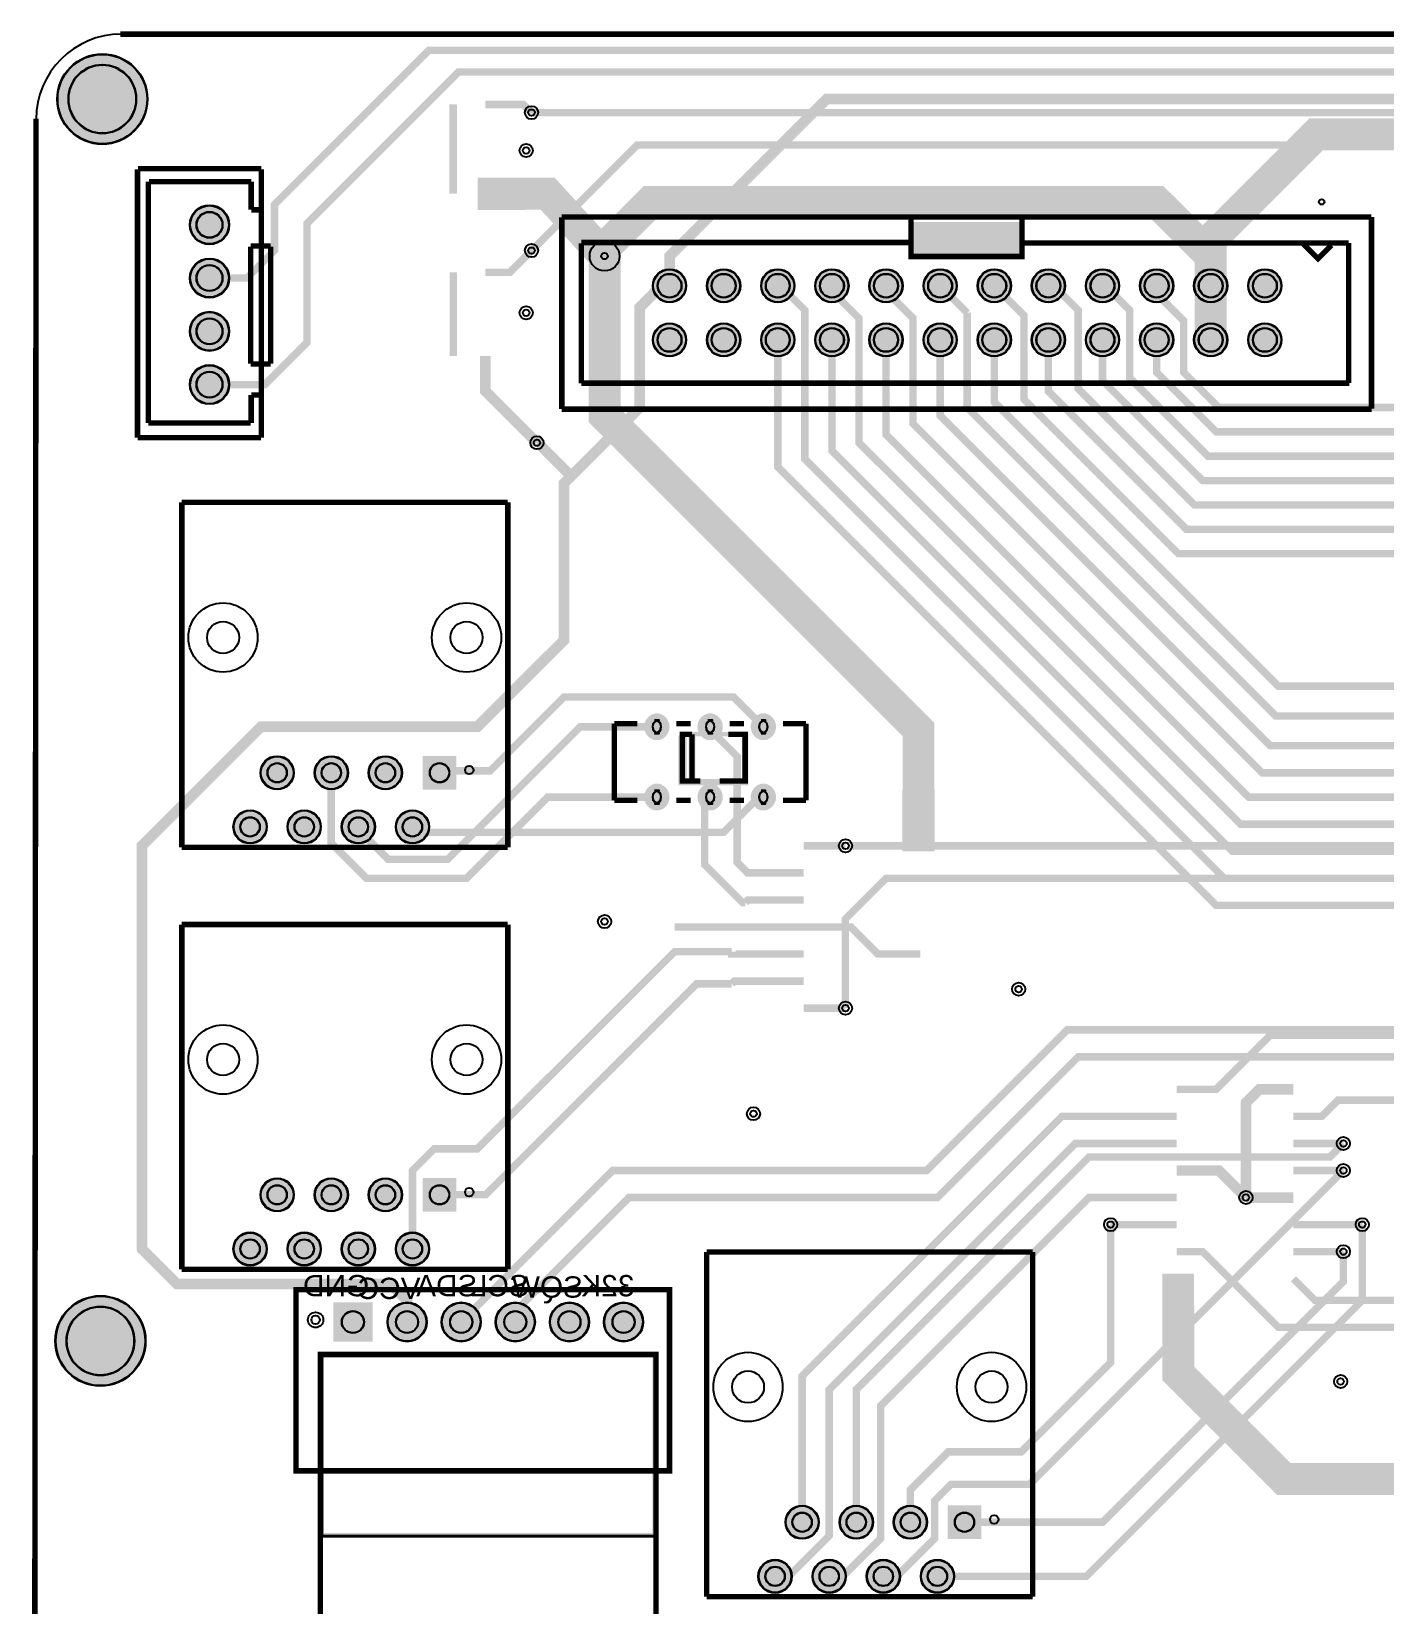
# Model space of a CAD drawing. Header units: millimetres. Extents: x 15 to 190, y -133 to -16.
# Drawn here: x 14.8 to 78.2, y -90.1 to -16.3 of the extents above; entities that cross this region are included whole.
import ezdxf

# ---------------------------------------------------------------- set-up
doc = ezdxf.new("R2010")
doc.units = ezdxf.units.MM
for name, color, linetype, true_color in [('BoardOutLine', 7, 'Continuous', 0xff00ff), ('BottomLayer', 7, 'Continuous', 0x0000cc), ('BottomSilkLayer', 7, 'Continuous', 0x66cc33), ('BottomSolderMaskLayer', 7, 'Continuous', 0xaa00ff), ('Document', 7, 'Continuous', 0xffffff), ('Hole', 7, 'Continuous', 0x222222), ('Multi-Layer', 7, 'Continuous', 0xc0c0c0), ('TopLayer', 7, 'Continuous', 0x9900ff), ('TopSilkLayer', 7, 'Continuous', 0xffff00), ('TopSolderMaskLayer', 7, 'Continuous', 0x800080)]:
    doc.layers.add(name, color=color, linetype=linetype, true_color=true_color)
doc.styles.get("Standard").update_dxf_attribs({"font": 'arial.ttf'})

msp = doc.modelspace()

# ---------------------------------------------------------------- hatches: boundary and pattern name
at = {"layer": 'BottomSolderMaskLayer'}
for points in [[(15.964, -19.431, 1), (20.206, -19.431, 1)], [(22.189, -25.333, 1), (24.039, -25.333, 1)], [(22.189, -27.833, 1), (24.039, -27.833, 1)], [(43.917, -28.194, 1), (45.491, -28.194, 1)], [(46.457, -28.194, 1), (48.031, -28.194, 1)], [(48.997, -28.194, 1), (50.572, -28.194, 1)], [(51.537, -28.194, 1), (53.112, -28.194, 1)], [(54.077, -28.194, 1), (55.652, -28.194, 1)], [(56.617, -28.194, 1), (58.192, -28.194, 1)], [(59.157, -28.194, 1), (60.732, -28.194, 1)], [(61.697, -28.194, 1), (63.272, -28.194, 1)], [(64.237, -28.194, 1), (65.812, -28.194, 1)], [(66.777, -28.194, 1), (68.352, -28.194, 1)], [(69.317, -28.194, 1), (70.892, -28.194, 1)], [(71.857, -28.194, 1), (73.432, -28.194, 1)], [(22.189, -30.333, 1), (24.039, -30.333, 1)], [(43.917, -30.734, 1), (45.491, -30.734, 1)], [(46.457, -30.734, 1), (48.031, -30.734, 1)], [(48.997, -30.734, 1), (50.572, -30.734, 1)], [(51.537, -30.734, 1), (53.112, -30.734, 1)], [(54.077, -30.734, 1), (55.652, -30.734, 1)], [(56.617, -30.734, 1), (58.192, -30.734, 1)], [(59.157, -30.734, 1), (60.732, -30.734, 1)], [(61.697, -30.734, 1), (63.272, -30.734, 1)], [(64.237, -30.734, 1), (65.812, -30.734, 1)], [(66.777, -30.734, 1), (68.352, -30.734, 1)], [(69.317, -30.734, 1), (70.892, -30.734, 1)], [(71.857, -30.734, 1), (73.432, -30.734, 1)], [(22.189, -32.833, 1), (24.039, -32.833, 1)], [(44.005, -49.522, -0.785398), (44.005, -48.271), (44.213, -48.271, -0.785398), (44.213, -49.522)], [(46.505, -49.522, -0.785398), (46.505, -48.271), (46.713, -48.271, -0.785398), (46.713, -49.522)], [(49.005, -49.522, -0.785398), (49.005, -48.271), (49.213, -48.271, -0.785398), (49.213, -49.522)], [(25.502, -51.054, 1), (27.076, -51.054, 1)], [(28.042, -51.054, 1), (29.616, -51.054, 1)], [(30.582, -51.054, 1), (32.156, -51.054, 1)], [(34.696, -51.842), (33.122, -51.842), (33.122, -50.267), (34.696, -50.267)], [(44.005, -52.821, -0.785398), (44.005, -51.571), (44.213, -51.571, -0.785398), (44.213, -52.821)], [(46.505, -52.821, -0.785398), (46.505, -51.571), (46.713, -51.571, -0.785398), (46.713, -52.821)], [(49.005, -52.821, -0.785398), (49.005, -51.571), (49.213, -51.571, -0.785398), (49.213, -52.821)], [(24.232, -53.594, 1), (25.806, -53.594, 1)], [(26.772, -53.594, 1), (28.346, -53.594, 1)], [(29.312, -53.594, 1), (30.886, -53.594, 1)], [(31.852, -53.594, 1), (33.426, -53.594, 1)], [(25.502, -70.866, 1), (27.076, -70.866, 1)], [(28.042, -70.866, 1), (29.616, -70.866, 1)], [(30.582, -70.866, 1), (32.156, -70.866, 1)], [(34.696, -71.654), (33.122, -71.654), (33.122, -70.079), (34.696, -70.079)], [(24.232, -73.406, 1), (25.806, -73.406, 1)], [(26.772, -73.406, 1), (28.346, -73.406, 1)], [(29.312, -73.406, 1), (30.886, -73.406, 1)], [(31.852, -73.406, 1), (33.426, -73.406, 1)], [(15.875, -77.724, 1), (20.117, -77.724, 1)], [(28.92, -77.76), (30.77, -77.76), (30.77, -75.91), (28.92, -75.91)], [(31.46, -76.835, 1), (33.31, -76.835, 1)], [(34, -76.835, 1), (35.85, -76.835, 1)], [(36.54, -76.835, 1), (38.39, -76.835, 1)], [(39.08, -76.835, 1), (40.93, -76.835, 1)], [(41.62, -76.835, 1), (43.47, -76.835, 1)], [(50.14, -86.233, 1), (51.715, -86.233, 1)], [(52.68, -86.233, 1), (54.255, -86.233, 1)], [(55.22, -86.233, 1), (56.795, -86.233, 1)], [(59.335, -87.021), (57.76, -87.021), (57.76, -85.446), (59.335, -85.446)], [(48.87, -88.773, 1), (50.445, -88.773, 1)], [(51.41, -88.773, 1), (52.985, -88.773, 1)], [(53.95, -88.773, 1), (55.525, -88.773, 1)], [(56.49, -88.773, 1), (58.065, -88.773, 1)]]:
    msp.add_hatch(color=256, dxfattribs=at).paths.add_polyline_path(points)
at = {"layer": 'Document'}
for points in [[(61.189, -26.797), (56.007, -26.797), (56.007, -25.197), (61.265, -25.197), (61.265, -26.797)], [(45.509, -51.346), (48.109, -51.346), (48.109, -49.346), (45.509, -49.346), (45.509, -49.146), (48.409, -49.146), (48.409, -51.646), (45.109, -51.646), (45.109, -49.346), (45.209, -49.246), (45.409, -49.246), (45.509, -49.346)], [(45.909, -49.346), (45.909, -51.346), (45.609, -51.346), (45.609, -49.346)], [(44.095, -78.435), (44.095, -86.935), (28.295, -86.935), (28.295, -78.335), (28.495, -78.335), (28.495, -86.735), (43.895, -86.735), (43.895, -78.435)]]:
    msp.add_hatch(color=256, dxfattribs=at).paths.add_polyline_path(points)
at = {"layer": 'Multi-Layer'}
for points in [[(22.214, -25.333, 1), (24.014, -25.333, 1)], [(22.214, -27.833, 1), (24.014, -27.833, 1)], [(43.942, -28.194, 1), (45.466, -28.194, 1)], [(46.482, -28.194, 1), (48.006, -28.194, 1)], [(49.022, -28.194, 1), (50.546, -28.194, 1)], [(51.562, -28.194, 1), (53.086, -28.194, 1)], [(54.102, -28.194, 1), (55.626, -28.194, 1)], [(56.642, -28.194, 1), (58.166, -28.194, 1)], [(59.182, -28.194, 1), (60.706, -28.194, 1)], [(61.722, -28.194, 1), (63.246, -28.194, 1)], [(64.262, -28.194, 1), (65.786, -28.194, 1)], [(66.802, -28.194, 1), (68.326, -28.194, 1)], [(69.342, -28.194, 1), (70.866, -28.194, 1)], [(71.882, -28.194, 1), (73.406, -28.194, 1)], [(22.214, -30.333, 1), (24.014, -30.333, 1)], [(43.942, -30.734, 1), (45.466, -30.734, 1)], [(46.482, -30.734, 1), (48.006, -30.734, 1)], [(49.022, -30.734, 1), (50.546, -30.734, 1)], [(51.562, -30.734, 1), (53.086, -30.734, 1)], [(54.102, -30.734, 1), (55.626, -30.734, 1)], [(56.642, -30.734, 1), (58.166, -30.734, 1)], [(59.182, -30.734, 1), (60.706, -30.734, 1)], [(61.722, -30.734, 1), (63.246, -30.734, 1)], [(64.262, -30.734, 1), (65.786, -30.734, 1)], [(66.802, -30.734, 1), (68.326, -30.734, 1)], [(69.342, -30.734, 1), (70.866, -30.734, 1)], [(71.882, -30.734, 1), (73.406, -30.734, 1)], [(22.214, -32.833, 1), (24.014, -32.833, 1)], [(44.009, -49.496, -0.785398), (44.009, -48.296), (44.209, -48.296, -0.785398), (44.209, -49.496)], [(46.509, -49.496, -0.785398), (46.509, -48.296), (46.709, -48.296, -0.785398), (46.709, -49.496)], [(49.009, -49.496, -0.785398), (49.009, -48.296), (49.209, -48.296, -0.785398), (49.209, -49.496)], [(25.527, -51.054, 1), (27.051, -51.054, 1)], [(28.067, -51.054, 1), (29.591, -51.054, 1)], [(30.607, -51.054, 1), (32.131, -51.054, 1)], [(34.671, -51.816), (33.147, -51.816), (33.147, -50.292), (34.671, -50.292)], [(44.009, -52.796, -0.785398), (44.009, -51.596), (44.209, -51.596, -0.785398), (44.209, -52.796)], [(46.509, -52.796, -0.785398), (46.509, -51.596), (46.709, -51.596, -0.785398), (46.709, -52.796)], [(49.009, -52.796, -0.785398), (49.009, -51.596), (49.209, -51.596, -0.785398), (49.209, -52.796)], [(24.257, -53.594, 1), (25.781, -53.594, 1)], [(26.797, -53.594, 1), (28.321, -53.594, 1)], [(29.337, -53.594, 1), (30.861, -53.594, 1)], [(31.877, -53.594, 1), (33.401, -53.594, 1)], [(25.527, -70.866, 1), (27.051, -70.866, 1)], [(28.067, -70.866, 1), (29.591, -70.866, 1)], [(30.607, -70.866, 1), (32.131, -70.866, 1)], [(34.671, -71.628), (33.147, -71.628), (33.147, -70.104), (34.671, -70.104)], [(24.257, -73.406, 1), (25.781, -73.406, 1)], [(26.797, -73.406, 1), (28.321, -73.406, 1)], [(29.337, -73.406, 1), (30.861, -73.406, 1)], [(31.877, -73.406, 1), (33.401, -73.406, 1)], [(28.945, -77.735), (30.745, -77.735), (30.745, -75.935), (28.945, -75.935)], [(31.485, -76.835, 1), (33.285, -76.835, 1)], [(34.025, -76.835, 1), (35.825, -76.835, 1)], [(36.565, -76.835, 1), (38.365, -76.835, 1)], [(39.105, -76.835, 1), (40.905, -76.835, 1)], [(41.645, -76.835, 1), (43.445, -76.835, 1)], [(50.165, -86.233, 1), (51.689, -86.233, 1)], [(52.705, -86.233, 1), (54.229, -86.233, 1)], [(55.245, -86.233, 1), (56.769, -86.233, 1)], [(59.309, -86.995), (57.785, -86.995), (57.785, -85.471), (59.309, -85.471)], [(48.895, -88.773, 1), (50.419, -88.773, 1)], [(51.435, -88.773, 1), (52.959, -88.773, 1)], [(53.975, -88.773, 1), (55.499, -88.773, 1)], [(56.515, -88.773, 1), (58.039, -88.773, 1)]]:
    msp.add_hatch(color=256, dxfattribs=at).paths.add_polyline_path(points)
at = {"layer": 'TopLayer'}
for points in [[(37.973, -23.114), (37.973, -24.638), (35.702, -24.638), (35.702, -23.114)], [(57.15, -54.737), (55.626, -54.737), (55.626, -51.816), (57.15, -51.816)], [(69.324, -76.835), (67.831, -76.835), (67.834, -74.564), (69.324, -74.564)]]:
    msp.add_hatch(color=256, dxfattribs=at).paths.add_polyline_path(points)
at = {"layer": 'TopSolderMaskLayer'}
for points in [[(15.964, -19.431, 1), (20.206, -19.431, 1)], [(22.189, -25.333, 1), (24.039, -25.333, 1)], [(22.189, -27.833, 1), (24.039, -27.833, 1)], [(43.917, -28.194, 1), (45.491, -28.194, 1)], [(46.457, -28.194, 1), (48.031, -28.194, 1)], [(48.997, -28.194, 1), (50.572, -28.194, 1)], [(51.537, -28.194, 1), (53.112, -28.194, 1)], [(54.077, -28.194, 1), (55.652, -28.194, 1)], [(56.617, -28.194, 1), (58.192, -28.194, 1)], [(59.157, -28.194, 1), (60.732, -28.194, 1)], [(61.697, -28.194, 1), (63.272, -28.194, 1)], [(64.237, -28.194, 1), (65.812, -28.194, 1)], [(66.777, -28.194, 1), (68.352, -28.194, 1)], [(69.317, -28.194, 1), (70.892, -28.194, 1)], [(71.857, -28.194, 1), (73.432, -28.194, 1)], [(22.189, -30.333, 1), (24.039, -30.333, 1)], [(43.917, -30.734, 1), (45.491, -30.734, 1)], [(46.457, -30.734, 1), (48.031, -30.734, 1)], [(48.997, -30.734, 1), (50.572, -30.734, 1)], [(51.537, -30.734, 1), (53.112, -30.734, 1)], [(54.077, -30.734, 1), (55.652, -30.734, 1)], [(56.617, -30.734, 1), (58.192, -30.734, 1)], [(59.157, -30.734, 1), (60.732, -30.734, 1)], [(61.697, -30.734, 1), (63.272, -30.734, 1)], [(64.237, -30.734, 1), (65.812, -30.734, 1)], [(66.777, -30.734, 1), (68.352, -30.734, 1)], [(69.317, -30.734, 1), (70.892, -30.734, 1)], [(71.857, -30.734, 1), (73.432, -30.734, 1)], [(22.189, -32.833, 1), (24.039, -32.833, 1)], [(44.005, -49.522, -0.785398), (44.005, -48.271), (44.213, -48.271, -0.785398), (44.213, -49.522)], [(46.505, -49.522, -0.785398), (46.505, -48.271), (46.713, -48.271, -0.785398), (46.713, -49.522)], [(49.005, -49.522, -0.785398), (49.005, -48.271), (49.213, -48.271, -0.785398), (49.213, -49.522)], [(25.502, -51.054, 1), (27.076, -51.054, 1)], [(28.042, -51.054, 1), (29.616, -51.054, 1)], [(30.582, -51.054, 1), (32.156, -51.054, 1)], [(34.696, -51.842), (33.122, -51.842), (33.122, -50.267), (34.696, -50.267)], [(44.005, -52.821, -0.785398), (44.005, -51.571), (44.213, -51.571, -0.785398), (44.213, -52.821)], [(46.505, -52.821, -0.785398), (46.505, -51.571), (46.713, -51.571, -0.785398), (46.713, -52.821)], [(49.005, -52.821, -0.785398), (49.005, -51.571), (49.213, -51.571, -0.785398), (49.213, -52.821)], [(24.232, -53.594, 1), (25.806, -53.594, 1)], [(26.772, -53.594, 1), (28.346, -53.594, 1)], [(29.312, -53.594, 1), (30.886, -53.594, 1)], [(31.852, -53.594, 1), (33.426, -53.594, 1)], [(25.502, -70.866, 1), (27.076, -70.866, 1)], [(28.042, -70.866, 1), (29.616, -70.866, 1)], [(30.582, -70.866, 1), (32.156, -70.866, 1)], [(34.696, -71.654), (33.122, -71.654), (33.122, -70.079), (34.696, -70.079)], [(24.232, -73.406, 1), (25.806, -73.406, 1)], [(26.772, -73.406, 1), (28.346, -73.406, 1)], [(29.312, -73.406, 1), (30.886, -73.406, 1)], [(31.852, -73.406, 1), (33.426, -73.406, 1)], [(15.875, -77.724, 1), (20.117, -77.724, 1)], [(28.92, -77.76), (30.77, -77.76), (30.77, -75.91), (28.92, -75.91)], [(31.46, -76.835, 1), (33.31, -76.835, 1)], [(34, -76.835, 1), (35.85, -76.835, 1)], [(36.54, -76.835, 1), (38.39, -76.835, 1)], [(39.08, -76.835, 1), (40.93, -76.835, 1)], [(41.62, -76.835, 1), (43.47, -76.835, 1)], [(50.14, -86.233, 1), (51.715, -86.233, 1)], [(52.68, -86.233, 1), (54.255, -86.233, 1)], [(55.22, -86.233, 1), (56.795, -86.233, 1)], [(59.335, -87.021), (57.76, -87.021), (57.76, -85.446), (59.335, -85.446)], [(48.87, -88.773, 1), (50.445, -88.773, 1)], [(51.41, -88.773, 1), (52.985, -88.773, 1)], [(53.95, -88.773, 1), (55.525, -88.773, 1)], [(56.49, -88.773, 1), (58.065, -88.773, 1)]]:
    msp.add_hatch(color=256, dxfattribs=at).paths.add_polyline_path(points)

# ---------------------------------------------------------------- linework, layer by layer
at = {"layer": 'BoardOutLine', "const_width": 0.254}
for points in [[(18.923, -16.383), (165.33, -16.383)], [(14.884, -129.312), (14.974, -20.345)]]:
    msp.add_lwpolyline(points, dxfattribs=at)
at = {"layer": 'BoardOutLine'}
msp.add_arc((18.974, -20.383), 4, 90, 180, dxfattribs=at)
at = {"layer": 'BottomLayer'}
for points, const_width in [([(23.114, -27.833), (24.872, -27.833), (26.162, -26.543), (26.162, -24.384), (33.401, -17.145), (119.634, -17.145), (122.682, -20.193), (122.682, -25.781), (121.412, -27.051)], 0.35), ([(23.114, -32.832), (25.715, -32.832), (27.686, -30.861), (27.686, -25.273), (34.798, -18.161), (115.951, -18.161), (117.602, -19.812), (117.602, -25.273), (116.332, -26.543), (116.332, -27.051)], 0.35), ([(98.552, -24.511), (98.552, -22.352), (96.266, -20.066), (38.227, -20.066)], 0.35), ([(98.552, -27.051), (97.282, -25.781), (97.282, -22.86), (96.012, -21.59), (43.18, -21.59), (38.227, -26.543)], 0.35), ([(41.656, -26.797), (41.656, -26.416), (43.815, -24.257), (67.564, -24.257), (70.104, -26.797), (70.104, -28.194)], 1.5), ([(121.412, -24.511), (120.142, -25.781), (120.142, -27.94), (92.075, -56.007), (54.864, -56.007), (52.959, -57.912), (52.959, -62.103)], 0.35), ([(118.872, -27.051), (91.44, -54.483), (53.086, -54.483)], 0.35), ([(44.704, -28.194), (44.323, -28.194), (43.307, -29.21), (43.307, -33.909), (39.751, -37.465), (39.751, -41.148)], 0.5), ([(38.481, -35.56), (38.513, -35.56), (40.084, -37.132)], 0.5), ([(32.385, -76.835), (32.385, -75.819), (31.623, -75.057), (21.59, -75.057), (19.939, -73.406), (19.939, -54.483), (25.527, -48.895), (35.687, -48.895), (39.751, -44.831), (39.751, -41.148)], 0.5), ([(33.985, -50.965), (36.284, -50.965), (39.751, -47.498), (47.711, -47.498), (49.108, -48.895)], 0.35), ([(110.49, -49.149), (110.49, -49.403), (96.774, -63.119), (63.373, -63.119), (56.769, -69.723), (42.037, -69.723), (34.925, -76.835)], 0.35), ([(37.465, -76.835), (37.465, -76.327), (42.799, -70.993), (57.277, -70.993), (63.881, -64.389), (97.79, -64.389), (113.03, -49.149)], 0.35), ([(32.695, -53.545), (32.998, -53.848), (47.244, -53.848), (48.896, -52.196), (49.109, -52.196)], 0.35), ([(53.467, -86.233), (53.467, -80.01), (64.389, -69.088), (75.692, -69.088), (76.327, -68.453)], 0.35), ([(54.737, -88.773), (55.372, -88.773), (57.15, -86.995), (57.15, -85.217), (57.912, -84.455), (61.595, -84.455), (76.327, -69.723)], 0.35), ([(56.007, -86.233), (56.007, -84.709), (57.785, -82.931), (61.214, -82.931), (65.405, -78.74), (65.405, -72.263)], 0.35), ([(57.277, -88.773), (64.262, -88.773), (77.216, -75.819), (77.216, -72.263)], 0.35), ([(58.547, -86.233), (65.024, -86.233), (76.327, -74.93), (76.327, -73.533)], 0.35)]:
    msp.add_lwpolyline(points, dxfattribs=dict(at, const_width=const_width))
at = {"layer": 'BottomSilkLayer'}
for points, const_width in [([(28.321, -78.359), (44.069, -78.359), (44.069, -125.73), (28.321, -125.73), (28.321, -78.359)], 0.254), ([(28.375, -86.885), (44.015, -86.885), (44.015, -78.385), (28.375, -78.385), (28.375, -86.885)], 0.15)]:
    msp.add_lwpolyline(points, close=True, dxfattribs=dict(at, const_width=const_width))
msp.add_circle((28.095, -76.735), 0.361, dxfattribs=at)
at = {"layer": 'BottomSolderMaskLayer'}
for points in [[(18.082, -17.824), (18.087, -17.824)], [(18.082, -21.038), (18.087, -21.038)], [(44.005, -48.583), (44.213, -48.583)], [(46.505, -48.583), (46.713, -48.583)], [(49.005, -48.583), (49.213, -48.583)], [(44.005, -49.209), (44.213, -49.209)], [(46.505, -49.209), (46.713, -49.209)], [(49.005, -49.209), (49.213, -49.209)], [(44.005, -51.883), (44.213, -51.883)], [(46.505, -51.883), (46.713, -51.883)], [(49.005, -51.883), (49.213, -51.883)], [(44.005, -52.509), (44.213, -52.509)], [(46.505, -52.509), (46.713, -52.509)], [(49.005, -52.509), (49.213, -52.509)], [(17.993, -76.117), (17.999, -76.117)], [(17.993, -79.331), (17.999, -79.331)]]:
    msp.add_lwpolyline(points, close=True, dxfattribs=at)
for centre, radius in [((18.085, -19.431), 2.121), ((23.114, -25.333), 0.925), ((23.114, -25.333), 0.616), ((23.114, -27.833), 0.925), ((23.114, -27.833), 0.616), ((44.704, -28.194), 0.787), ((44.704, -28.194), 0.568), ((47.244, -28.194), 0.787), ((47.244, -28.194), 0.568), ((49.784, -28.194), 0.787), ((49.784, -28.194), 0.568), ((52.324, -28.194), 0.787), ((52.324, -28.194), 0.568), ((54.864, -28.194), 0.787), ((54.864, -28.194), 0.568), ((57.404, -28.194), 0.787), ((57.404, -28.194), 0.568), ((59.944, -28.194), 0.787), ((59.944, -28.194), 0.568), ((62.484, -28.194), 0.787), ((62.484, -28.194), 0.568), ((65.024, -28.194), 0.787), ((65.024, -28.194), 0.568), ((67.564, -28.194), 0.787), ((67.564, -28.194), 0.568), ((70.104, -28.194), 0.787), ((70.104, -28.194), 0.568), ((72.644, -28.194), 0.787), ((72.644, -28.194), 0.568), ((23.114, -30.333), 0.925), ((23.114, -30.333), 0.616), ((44.704, -30.734), 0.787), ((44.704, -30.734), 0.568), ((47.244, -30.734), 0.787), ((47.244, -30.734), 0.568), ((49.784, -30.734), 0.787), ((49.784, -30.734), 0.568), ((52.324, -30.734), 0.787), ((52.324, -30.734), 0.568), ((54.864, -30.734), 0.787), ((54.864, -30.734), 0.568), ((57.404, -30.734), 0.787), ((57.404, -30.734), 0.568), ((59.944, -30.734), 0.787), ((59.944, -30.734), 0.568), ((62.484, -30.734), 0.787), ((62.484, -30.734), 0.568), ((65.024, -30.734), 0.787), ((65.024, -30.734), 0.568), ((67.564, -30.734), 0.787), ((67.564, -30.734), 0.568), ((70.104, -30.734), 0.787), ((70.104, -30.734), 0.568), ((72.644, -30.734), 0.787), ((72.644, -30.734), 0.568), ((23.114, -32.833), 0.925), ((23.114, -32.833), 0.616), ((26.289, -51.054), 0.787), ((26.289, -51.054), 0.46), ((28.829, -51.054), 0.787), ((28.829, -51.054), 0.46), ((31.369, -51.054), 0.787), ((31.369, -51.054), 0.46), ((33.909, -51.054), 0.46), ((25.019, -53.594), 0.787), ((27.559, -53.594), 0.787), ((30.099, -53.594), 0.787), ((32.639, -53.594), 0.787), ((25.019, -53.594), 0.46), ((27.559, -53.594), 0.46), ((30.099, -53.594), 0.46), ((32.639, -53.594), 0.46), ((26.289, -70.866), 0.787), ((28.829, -70.866), 0.787), ((31.369, -70.866), 0.787), ((26.289, -70.866), 0.46), ((28.829, -70.866), 0.46), ((31.369, -70.866), 0.46), ((33.909, -70.866), 0.46), ((25.019, -73.406), 0.787), ((25.019, -73.406), 0.46), ((27.559, -73.406), 0.787), ((27.559, -73.406), 0.46), ((30.099, -73.406), 0.787), ((30.099, -73.406), 0.46), ((32.639, -73.406), 0.787), ((32.639, -73.406), 0.46), ((17.996, -77.724), 2.121), ((32.385, -76.835), 0.925), ((34.925, -76.835), 0.925), ((37.465, -76.835), 0.925), ((40.005, -76.835), 0.925), ((42.545, -76.835), 0.925), ((29.845, -76.835), 0.524), ((32.385, -76.835), 0.524), ((34.925, -76.835), 0.524), ((37.465, -76.835), 0.524), ((40.005, -76.835), 0.524), ((42.545, -76.835), 0.524), ((50.927, -86.233), 0.787), ((53.467, -86.233), 0.787), ((56.007, -86.233), 0.787), ((50.927, -86.233), 0.46), ((53.467, -86.233), 0.46), ((56.007, -86.233), 0.46), ((58.547, -86.233), 0.46), ((49.657, -88.773), 0.787), ((49.657, -88.773), 0.46), ((52.197, -88.773), 0.787), ((52.197, -88.773), 0.46), ((54.737, -88.773), 0.787), ((54.737, -88.773), 0.46), ((57.277, -88.773), 0.787), ((57.277, -88.773), 0.46)]:
    msp.add_circle(centre, radius, dxfattribs=at)
for centre, radius, start, end in [((18.082, -19.431), 1.607, 450, 270), ((18.087, -19.431), 1.607, 270, 450), ((44.213, -48.896), 0.313, 90, 270), ((44.005, -48.896), 0.313, 270, 90), ((46.713, -48.896), 0.313, 90, 270), ((46.505, -48.896), 0.313, 270, 90), ((49.213, -48.896), 0.313, 90, 270), ((49.005, -48.896), 0.313, 270, 90), ((44.213, -52.196), 0.313, 90, 270), ((44.005, -52.196), 0.313, 270, 90), ((46.713, -52.196), 0.313, 90, 270), ((46.505, -52.196), 0.313, 270, 90), ((49.213, -52.196), 0.313, 90, 270), ((49.005, -52.196), 0.313, 270, 90), ((17.993, -77.724), 1.607, 450, 270), ((17.999, -77.724), 1.607, 270, 450)]:
    msp.add_arc(centre, radius, start, end, dxfattribs=at)
at = {"layer": 'Document'}
for centre, radius in [((23.749, -44.704), 0.75), ((35.179, -44.704), 0.75), ((35.306, -50.927), 0.2), ((23.749, -64.516), 0.75), ((35.179, -64.516), 0.75), ((35.306, -70.739), 0.2), ((28.095, -76.735), 0.2), ((48.387, -79.883), 0.75), ((59.817, -79.883), 0.75), ((59.944, -86.106), 0.2)]:
    msp.add_circle(centre, radius, dxfattribs=at)
at = {"layer": 'Hole'}
for centre, radius in [((38.227, -20.066), 0.153), ((37.973, -21.844), 0.152), ((38.227, -26.543), 0.153), ((41.656, -26.797), 0.153), ((37.973, -29.464), 0.153), ((38.481, -35.56), 0.153), ((52.959, -54.483), 0.153), ((41.656, -58.039), 0.153), ((61.087, -61.214), 0.153), ((52.959, -62.103), 0.153), ((48.641, -67.056), 0.153), ((76.327, -68.453), 0.153), ((76.327, -69.723), 0.153), ((71.755, -70.993), 0.153), ((65.405, -72.263), 0.153), ((77.216, -72.263), 0.153), ((76.327, -73.533), 0.153), ((76.2, -79.629), 0.153)]:
    msp.add_circle(centre, radius, dxfattribs=at)
at = {"layer": 'Multi-Layer'}
for points in [[(18.082, -17.844), (18.087, -17.844)], [(18.082, -21.019), (18.087, -21.019)], [(44.009, -48.596), (44.209, -48.596)], [(46.509, -48.596), (46.709, -48.596)], [(49.009, -48.596), (49.209, -48.596)], [(44.009, -49.196), (44.209, -49.196)], [(46.509, -49.196), (46.709, -49.196)], [(49.009, -49.196), (49.209, -49.196)], [(44.009, -51.896), (44.209, -51.896)], [(46.509, -51.896), (46.709, -51.896)], [(49.009, -51.896), (49.209, -51.896)], [(44.009, -52.496), (44.209, -52.496)], [(46.509, -52.496), (46.709, -52.496)], [(49.009, -52.496), (49.209, -52.496)], [(17.993, -76.137), (17.998, -76.137)], [(17.993, -79.312), (17.998, -79.312)]]:
    msp.add_lwpolyline(points, close=True, dxfattribs=at)
for centre, radius in [((18.085, -19.431), 2.096), ((38.227, -20.066), 0.31), ((37.973, -21.844), 0.31), ((23.114, -25.333), 0.9), ((23.114, -25.333), 0.599), ((38.227, -26.543), 0.31), ((41.656, -26.797), 0.7), ((23.114, -27.833), 0.9), ((23.114, -27.833), 0.599), ((44.704, -28.194), 0.762), ((44.704, -28.194), 0.55), ((47.244, -28.194), 0.762), ((47.244, -28.194), 0.55), ((49.784, -28.194), 0.762), ((49.784, -28.194), 0.55), ((52.324, -28.194), 0.762), ((52.324, -28.194), 0.55), ((54.864, -28.194), 0.762), ((54.864, -28.194), 0.55), ((57.404, -28.194), 0.762), ((57.404, -28.194), 0.55), ((59.944, -28.194), 0.762), ((59.944, -28.194), 0.55), ((62.484, -28.194), 0.762), ((62.484, -28.194), 0.55), ((65.024, -28.194), 0.762), ((65.024, -28.194), 0.55), ((67.564, -28.194), 0.762), ((67.564, -28.194), 0.55), ((70.104, -28.194), 0.762), ((70.104, -28.194), 0.55), ((72.644, -28.194), 0.762), ((72.644, -28.194), 0.55), ((23.114, -30.333), 0.9), ((37.973, -29.464), 0.31), ((23.114, -30.333), 0.599), ((44.704, -30.734), 0.762), ((44.704, -30.734), 0.55), ((47.244, -30.734), 0.762), ((47.244, -30.734), 0.55), ((49.784, -30.734), 0.762), ((49.784, -30.734), 0.55), ((52.324, -30.734), 0.762), ((52.324, -30.734), 0.55), ((54.864, -30.734), 0.762), ((54.864, -30.734), 0.55), ((57.404, -30.734), 0.762), ((57.404, -30.734), 0.55), ((59.944, -30.734), 0.762), ((59.944, -30.734), 0.55), ((62.484, -30.734), 0.762), ((62.484, -30.734), 0.55), ((65.024, -30.734), 0.762), ((65.024, -30.734), 0.55), ((67.564, -30.734), 0.762), ((67.564, -30.734), 0.55), ((70.104, -30.734), 0.762), ((70.104, -30.734), 0.55), ((72.644, -30.734), 0.762), ((72.644, -30.734), 0.55), ((23.114, -32.833), 0.9), ((23.114, -32.833), 0.599), ((38.481, -35.56), 0.31), ((23.749, -44.704), 1.625), ((35.179, -44.704), 1.625), ((26.289, -51.054), 0.762), ((26.289, -51.054), 0.445), ((28.829, -51.054), 0.762), ((28.829, -51.054), 0.445), ((31.369, -51.054), 0.762), ((31.369, -51.054), 0.445), ((33.909, -51.054), 0.445), ((25.019, -53.594), 0.762), ((27.559, -53.594), 0.762), ((30.099, -53.594), 0.762), ((32.639, -53.594), 0.762), ((25.019, -53.594), 0.445), ((27.559, -53.594), 0.445), ((30.099, -53.594), 0.445), ((32.639, -53.594), 0.445), ((52.959, -54.483), 0.31), ((41.656, -58.039), 0.31), ((61.087, -61.214), 0.31), ((52.959, -62.103), 0.31), ((23.749, -64.516), 1.625), ((35.179, -64.516), 1.625), ((48.641, -67.056), 0.31), ((76.327, -68.453), 0.31), ((26.289, -70.866), 0.762), ((28.829, -70.866), 0.762), ((31.369, -70.866), 0.762), ((76.327, -69.723), 0.31), ((26.289, -70.866), 0.445), ((28.829, -70.866), 0.445), ((31.369, -70.866), 0.445), ((33.909, -70.866), 0.445), ((71.755, -70.993), 0.31), ((65.405, -72.263), 0.31), ((77.216, -72.263), 0.31), ((25.019, -73.406), 0.762), ((25.019, -73.406), 0.445), ((27.559, -73.406), 0.762), ((27.559, -73.406), 0.445), ((30.099, -73.406), 0.762), ((30.099, -73.406), 0.445), ((32.639, -73.406), 0.762), ((32.639, -73.406), 0.445), ((76.327, -73.533), 0.31), ((17.996, -77.724), 2.096), ((32.385, -76.835), 0.9), ((34.925, -76.835), 0.9), ((37.465, -76.835), 0.9), ((40.005, -76.835), 0.9), ((42.545, -76.835), 0.9), ((29.845, -76.835), 0.51), ((32.385, -76.835), 0.51), ((34.925, -76.835), 0.51), ((37.465, -76.835), 0.51), ((40.005, -76.835), 0.51), ((42.545, -76.835), 0.51), ((48.387, -79.883), 1.625), ((59.817, -79.883), 1.625), ((76.2, -79.629), 0.31), ((50.927, -86.233), 0.762), ((53.467, -86.233), 0.762), ((56.007, -86.233), 0.762), ((50.927, -86.233), 0.445), ((53.467, -86.233), 0.445), ((56.007, -86.233), 0.445), ((58.547, -86.233), 0.445), ((49.657, -88.773), 0.762), ((49.657, -88.773), 0.445), ((52.197, -88.773), 0.762), ((52.197, -88.773), 0.445), ((54.737, -88.773), 0.762), ((54.737, -88.773), 0.445), ((57.277, -88.773), 0.762), ((57.277, -88.773), 0.445)]:
    msp.add_circle(centre, radius, dxfattribs=at)
for centre, radius, start, end in [((18.082, -19.431), 1.588, 450, 270), ((18.087, -19.431), 1.588, 270, 450), ((44.209, -48.896), 0.3, 90, 270), ((44.009, -48.896), 0.3, 270, 90), ((46.709, -48.896), 0.3, 90, 270), ((46.509, -48.896), 0.3, 270, 90), ((49.209, -48.896), 0.3, 90, 270), ((49.009, -48.896), 0.3, 270, 90), ((44.209, -52.196), 0.3, 90, 270), ((44.009, -52.196), 0.3, 270, 90), ((46.709, -52.196), 0.3, 90, 270), ((46.509, -52.196), 0.3, 270, 90), ((49.209, -52.196), 0.3, 90, 270), ((49.009, -52.196), 0.3, 270, 90), ((17.993, -77.724), 1.588, 450, 270), ((17.998, -77.724), 1.588, 270, 450)]:
    msp.add_arc(centre, radius, start, end, dxfattribs=at)
at = {"layer": 'TopLayer'}
for points, const_width in [([(144.272, -24.511), (144.272, -22.606), (141.097, -19.431), (52.07, -19.431), (44.704, -26.797), (44.704, -28.194)], 0.5), ([(34.552, -19.685), (34.547, -21.781)], 0.35), ([(36.059, -19.685), (37.846, -19.685), (38.227, -20.066)], 0.35), ([(141.732, -24.511), (141.732, -22.733), (140.081, -21.082), (75.057, -21.082), (70.104, -26.035), (70.104, -28.194)], 1.5), ([(34.547, -21.781), (34.552, -23.876)], 0.35), ([(41.656, -26.797), (38.989, -23.876), (36.449, -23.876)], 1.5), ([(134.112, -24.511), (132.842, -25.781), (132.842, -29.083), (129.794, -32.131), (121.666, -32.131), (118.364, -35.433), (95.504, -35.433), (90.17, -40.767), (68.58, -40.767), (61.341, -33.528), (61.341, -29.591), (59.944, -28.194)], 0.35), ([(131.572, -24.511), (130.302, -25.781), (130.302, -28.448), (128.778, -29.972), (119.761, -29.972), (116.459, -33.274), (94.234, -33.274), (89.027, -38.481), (69.342, -38.481), (63.881, -33.02), (63.881, -29.337), (62.738, -28.194), (62.484, -28.194)], 0.35), ([(129.032, -24.511), (127.762, -25.781), (127.762, -28.321), (127.127, -28.956), (118.872, -28.956), (115.697, -32.131), (93.599, -32.131), (88.392, -37.338), (69.723, -37.338), (65.024, -32.639), (65.024, -30.734)], 0.35), ([(118.872, -24.511), (118.872, -24.892), (117.602, -26.162), (117.602, -28.194), (114.681, -31.115), (93.091, -31.115), (88.011, -36.195), (69.977, -36.195), (66.294, -32.512), (66.294, -29.337), (65.151, -28.194), (65.024, -28.194)], 0.35), ([(116.332, -24.511), (115.062, -25.781), (115.062, -28.448), (113.411, -30.099), (92.329, -30.099), (87.376, -35.052), (70.358, -35.052), (67.564, -32.258), (67.564, -30.734)], 0.35), ([(113.792, -24.511), (112.522, -25.781), (112.522, -28.067), (111.506, -29.083), (91.821, -29.083), (86.995, -33.909), (70.993, -33.909)], 0.35), ([(36.059, -27.559), (37.211, -27.559), (38.227, -26.543)], 0.35), ([(56.388, -52.832), (56.388, -51.435), (56.388, -49.022), (41.656, -34.29), (41.656, -26.797)], 1.5), ([(131.572, -27.051), (131.572, -28.829), (129.413, -30.988), (120.777, -30.988), (117.475, -34.29), (94.869, -34.29), (89.535, -39.624), (68.961, -39.624), (62.484, -33.147), (62.484, -30.734)], 0.35), ([(34.553, -27.559), (34.553, -29.464)], 0.35), ([(103.632, -72.771), (103.632, -72.136), (87.503, -56.007), (70.739, -56.007), (51.054, -36.322), (51.054, -29.337), (49.911, -28.194), (49.784, -28.194)], 0.35), ([(108.712, -72.771), (89.408, -53.467), (71.501, -53.467), (53.594, -35.56), (53.594, -29.718), (52.324, -28.448), (52.324, -28.194)], 0.35), ([(111.252, -72.771), (111.252, -70.866), (91.44, -51.054), (72.517, -51.054), (56.134, -34.671), (56.134, -29.718), (54.864, -28.448), (54.864, -28.194)], 0.35), ([(58.674, -29.464), (57.404, -28.194)], 0.35), ([(67.564, -28.194), (67.564, -28.575), (68.834, -29.845), (68.834, -32.258), (70.485, -33.909), (70.993, -33.909)], 0.35), ([(70.104, -28.194), (70.104, -30.734)], 1.5), ([(34.553, -29.464), (34.553, -31.496)], 0.35), ([(113.792, -72.771), (113.792, -69.342), (92.837, -48.387), (73.152, -48.387), (58.674, -33.909), (58.674, -29.464)], 0.35), ([(101.092, -72.771), (101.092, -71.755), (86.614, -57.277), (70.358, -57.277), (49.784, -36.703), (49.784, -30.734)], 0.35), ([(106.172, -72.771), (106.172, -72.517), (88.392, -54.737), (71.12, -54.737), (52.324, -35.941), (52.324, -30.734)], 0.35), ([(111.252, -75.311), (109.982, -74.041), (109.982, -71.882), (90.297, -52.197), (71.882, -52.197), (54.864, -35.179), (54.864, -30.734)], 0.35), ([(113.792, -75.311), (112.522, -74.041), (112.522, -70.104), (92.202, -49.784), (72.898, -49.784), (57.404, -34.29), (57.404, -30.734)], 0.35), ([(123.952, -72.771), (123.952, -71.374), (123.444, -70.866), (117.475, -70.866), (93.599, -46.99), (73.279, -46.99), (59.944, -33.655), (59.944, -30.734)], 0.35), ([(36.059, -31.496), (36.059, -33.138), (38.481, -35.56)], 0.5), ([(30.114, -53.543), (30.114, -53.736), (31.496, -55.118), (34.29, -55.118), (40.513, -48.895), (44.11, -48.895)], 0.35), ([(46.609, -48.896), (46.609, -49.022), (47.879, -50.292), (47.879, -55.254), (48.26, -55.635)], 0.35), ([(44.11, -52.197), (38.989, -52.197), (35.179, -56.007), (30.48, -56.007), (28.824, -54.351), (28.824, -50.965)], 0.35), ([(46.609, -52.196), (46.355, -52.45), (46.355, -55.372), (48.124, -57.141), (48.26, -57.141)], 0.35), ([(50.996, -54.483), (52.959, -54.483)], 0.35), ([(48.26, -55.635), (48.378, -55.753), (50.996, -55.753)], 0.35), ([(48.26, -57.141), (48.378, -57.023), (50.996, -57.023)], 0.35), ([(44.949, -58.293), (50.996, -58.293)], 0.35), ([(56.467, -59.563), (54.483, -59.563), (53.213, -58.293), (50.996, -58.293)], 0.35), ([(47.625, -59.453), (44.941, -59.453), (35.687, -68.707), (33.655, -68.707), (32.639, -69.723), (32.639, -73.378), (32.695, -73.434)], 0.35), ([(50.996, -59.563), (47.625, -59.563), (47.625, -59.454)], 0.35), ([(47.625, -60.96), (45.974, -60.96), (36.081, -70.853), (33.985, -70.853)], 0.35), ([(47.625, -60.96), (47.752, -60.833), (50.996, -60.833)], 0.35), ([(52.959, -62.103), (50.996, -62.103)], 0.35), ([(98.552, -72.771), (89.154, -63.373), (72.898, -63.373), (70.358, -65.913), (68.512, -65.913)], 0.35), ([(71.755, -70.993), (71.755, -66.548), (72.39, -65.913), (73.983, -65.913)], 0.5), ([(96.012, -72.771), (89.662, -66.421), (76.073, -66.421), (75.311, -67.183), (73.983, -67.183)], 0.35), ([(50.927, -86.233), (50.927, -79.375), (63.119, -67.183), (68.512, -67.183)], 0.35), ([(49.657, -88.773), (50.292, -88.773), (52.197, -86.868), (52.197, -80.01), (63.754, -68.453), (68.512, -68.453)], 0.35), ([(73.983, -68.453), (76.327, -68.453)], 0.35), ([(71.755, -70.993), (70.485, -69.723), (68.512, -69.723)], 0.5), ([(76.327, -69.723), (73.983, -69.723)], 0.35), ([(52.197, -88.773), (52.832, -88.773), (54.61, -86.995), (54.61, -80.772), (64.389, -70.993), (68.512, -70.993)], 0.35), ([(71.755, -70.993), (73.983, -70.993)], 0.5), ([(65.405, -72.263), (68.512, -72.263)], 0.35), ([(77.216, -72.263), (73.983, -72.263)], 0.35), ([(93.472, -72.771), (93.345, -72.771), (92.075, -74.041), (88.9, -74.041), (85.852, -77.089), (73.279, -77.089), (69.723, -73.533), (68.512, -73.533)], 0.35), ([(90.932, -72.771), (88.138, -72.771), (85.09, -75.819), (74.999, -75.819), (73.983, -74.803)], 0.35), ([(73.983, -73.533), (76.327, -73.533)], 0.35), ([(68.58, -76.073), (68.58, -79.248), (73.533, -84.201), (81.837, -84.201)], 1.5)]:
    msp.add_lwpolyline(points, dxfattribs=dict(at, const_width=const_width))
at = {"layer": 'TopSilkLayer', "const_width": 0.254}
for points in [[(19.736, -35.321), (19.736, -22.721)], [(19.761, -22.699), (25.552, -22.699)], [(25.552, -35.323), (25.552, -22.723)], [(20.244, -34.637), (20.244, -23.308)], [(20.269, -23.308), (25.07, -23.308)], [(25.07, -24.629), (25.07, -23.308)], [(25.07, -24.629), (25.502, -24.629)], [(77.648, -24.968), (39.648, -24.968)], [(39.649, -33.985), (39.649, -24.985)], [(61.24, -26.797), (61.24, -26.822), (56.033, -26.822), (56.033, -25.044), (56.007, -25.019)], [(61.24, -26.822), (61.24, -25.044)], [(77.648, -24.968), (77.648, -33.968)], [(25.044, -26.331), (25.476, -26.331)], [(25.044, -31.843), (25.044, -26.356)], [(25.984, -26.331), (25.552, -26.331)], [(25.984, -26.356), (25.984, -31.843)], [(55.906, -26.162), (43.155, -26.162), (40.564, -26.162)], [(40.564, -32.766), (40.564, -26.196)], [(76.581, -26.187), (63.83, -26.187), (61.24, -26.187)], [(75.768, -26.289), (75.133, -26.924), (74.448, -26.238), (74.448, -26.213)], [(76.581, -26.187), (76.581, -32.757)], [(25.044, -31.868), (25.476, -31.868)], [(25.984, -31.868), (25.552, -31.868)], [(25.07, -33.316), (25.07, -34.637)], [(25.07, -33.316), (25.502, -33.316)], [(76.607, -32.766), (40.564, -32.766)], [(77.649, -33.985), (39.649, -33.985)], [(20.244, -34.637), (25.044, -34.637)], [(19.736, -35.323), (25.536, -35.323)], [(21.814, -54.554), (21.814, -38.364)], [(21.814, -38.364), (37.114, -38.364)], [(37.114, -54.554), (37.114, -38.364)], [(42.109, -48.746), (42.109, -52.346)], [(42.109, -48.746), (43.192, -48.746)], [(45.026, -48.746), (45.692, -48.746)], [(47.526, -48.746), (48.192, -48.746)], [(50.026, -48.746), (51.109, -48.746)], [(51.109, -48.746), (51.109, -52.346)], [(46.154, -51.446), (45.309, -51.446), (45.309, -49.246), (45.509, -49.246)], [(45.409, -49.246), (45.755, -49.246)], [(45.755, -49.246), (45.755, -51.446)], [(47.463, -49.246), (48.255, -49.246), (48.255, -51.446), (47.064, -51.446)], [(42.109, -52.346), (43.192, -52.346)], [(45.026, -52.346), (45.692, -52.346)], [(47.526, -52.346), (48.192, -52.346)], [(50.026, -52.346), (51.109, -52.346)], [(21.814, -54.554), (37.114, -54.554)], [(21.814, -74.366), (21.814, -58.176)], [(21.814, -58.176), (37.114, -58.176)], [(37.114, -74.366), (37.114, -58.176)], [(46.452, -89.733), (46.452, -73.543)], [(46.452, -73.543), (61.752, -73.543)], [(61.752, -89.733), (61.752, -73.543)], [(21.814, -74.366), (37.114, -74.366)], [(46.452, -89.733), (61.752, -89.733)]]:
    msp.add_lwpolyline(points, dxfattribs=at)
msp.add_lwpolyline([(27.178, -75.311), (44.704, -75.311), (44.704, -83.82), (27.178, -83.82), (27.178, -75.311)], close=True, dxfattribs=at)
at = {"layer": 'TopSilkLayer'}
for centre, radius in [((75.311, -24.257), 0.127), ((35.306, -50.927), 0.2), ((35.306, -70.739), 0.2), ((59.944, -86.106), 0.2)]:
    msp.add_circle(centre, radius, dxfattribs=at)
at = {"layer": 'TopSolderMaskLayer'}
for points in [[(18.082, -17.824), (18.087, -17.824)], [(18.082, -21.038), (18.087, -21.038)], [(44.005, -48.583), (44.213, -48.583)], [(46.505, -48.583), (46.713, -48.583)], [(49.005, -48.583), (49.213, -48.583)], [(44.005, -49.209), (44.213, -49.209)], [(46.505, -49.209), (46.713, -49.209)], [(49.005, -49.209), (49.213, -49.209)], [(44.005, -51.883), (44.213, -51.883)], [(46.505, -51.883), (46.713, -51.883)], [(49.005, -51.883), (49.213, -51.883)], [(44.005, -52.509), (44.213, -52.509)], [(46.505, -52.509), (46.713, -52.509)], [(49.005, -52.509), (49.213, -52.509)], [(17.993, -76.117), (17.999, -76.117)], [(17.993, -79.331), (17.999, -79.331)]]:
    msp.add_lwpolyline(points, close=True, dxfattribs=at)
for centre, radius in [((18.085, -19.431), 2.121), ((23.114, -25.333), 0.925), ((23.114, -25.333), 0.616), ((23.114, -27.833), 0.925), ((23.114, -27.833), 0.616), ((44.704, -28.194), 0.787), ((44.704, -28.194), 0.568), ((47.244, -28.194), 0.787), ((47.244, -28.194), 0.568), ((49.784, -28.194), 0.787), ((49.784, -28.194), 0.568), ((52.324, -28.194), 0.787), ((52.324, -28.194), 0.568), ((54.864, -28.194), 0.787), ((54.864, -28.194), 0.568), ((57.404, -28.194), 0.787), ((57.404, -28.194), 0.568), ((59.944, -28.194), 0.787), ((59.944, -28.194), 0.568), ((62.484, -28.194), 0.787), ((62.484, -28.194), 0.568), ((65.024, -28.194), 0.787), ((65.024, -28.194), 0.568), ((67.564, -28.194), 0.787), ((67.564, -28.194), 0.568), ((70.104, -28.194), 0.787), ((70.104, -28.194), 0.568), ((72.644, -28.194), 0.787), ((72.644, -28.194), 0.568), ((23.114, -30.333), 0.925), ((23.114, -30.333), 0.616), ((44.704, -30.734), 0.787), ((44.704, -30.734), 0.568), ((47.244, -30.734), 0.787), ((47.244, -30.734), 0.568), ((49.784, -30.734), 0.787), ((49.784, -30.734), 0.568), ((52.324, -30.734), 0.787), ((52.324, -30.734), 0.568), ((54.864, -30.734), 0.787), ((54.864, -30.734), 0.568), ((57.404, -30.734), 0.787), ((57.404, -30.734), 0.568), ((59.944, -30.734), 0.787), ((59.944, -30.734), 0.568), ((62.484, -30.734), 0.787), ((62.484, -30.734), 0.568), ((65.024, -30.734), 0.787), ((65.024, -30.734), 0.568), ((67.564, -30.734), 0.787), ((67.564, -30.734), 0.568), ((70.104, -30.734), 0.787), ((70.104, -30.734), 0.568), ((72.644, -30.734), 0.787), ((72.644, -30.734), 0.568), ((23.114, -32.833), 0.925), ((23.114, -32.833), 0.616), ((26.289, -51.054), 0.787), ((26.289, -51.054), 0.46), ((28.829, -51.054), 0.787), ((28.829, -51.054), 0.46), ((31.369, -51.054), 0.787), ((31.369, -51.054), 0.46), ((33.909, -51.054), 0.46), ((25.019, -53.594), 0.787), ((27.559, -53.594), 0.787), ((30.099, -53.594), 0.787), ((32.639, -53.594), 0.787), ((25.019, -53.594), 0.46), ((27.559, -53.594), 0.46), ((30.099, -53.594), 0.46), ((32.639, -53.594), 0.46), ((26.289, -70.866), 0.787), ((28.829, -70.866), 0.787), ((31.369, -70.866), 0.787), ((26.289, -70.866), 0.46), ((28.829, -70.866), 0.46), ((31.369, -70.866), 0.46), ((33.909, -70.866), 0.46), ((25.019, -73.406), 0.787), ((25.019, -73.406), 0.46), ((27.559, -73.406), 0.787), ((27.559, -73.406), 0.46), ((30.099, -73.406), 0.787), ((30.099, -73.406), 0.46), ((32.639, -73.406), 0.787), ((32.639, -73.406), 0.46), ((17.996, -77.724), 2.121), ((32.385, -76.835), 0.925), ((34.925, -76.835), 0.925), ((37.465, -76.835), 0.925), ((40.005, -76.835), 0.925), ((42.545, -76.835), 0.925), ((29.845, -76.835), 0.524), ((32.385, -76.835), 0.524), ((34.925, -76.835), 0.524), ((37.465, -76.835), 0.524), ((40.005, -76.835), 0.524), ((42.545, -76.835), 0.524), ((50.927, -86.233), 0.787), ((53.467, -86.233), 0.787), ((56.007, -86.233), 0.787), ((50.927, -86.233), 0.46), ((53.467, -86.233), 0.46), ((56.007, -86.233), 0.46), ((58.547, -86.233), 0.46), ((49.657, -88.773), 0.787), ((49.657, -88.773), 0.46), ((52.197, -88.773), 0.787), ((52.197, -88.773), 0.46), ((54.737, -88.773), 0.787), ((54.737, -88.773), 0.46), ((57.277, -88.773), 0.787), ((57.277, -88.773), 0.46)]:
    msp.add_circle(centre, radius, dxfattribs=at)
for centre, radius, start, end in [((18.082, -19.431), 1.607, 450, 270), ((18.087, -19.431), 1.607, 270, 450), ((44.213, -48.896), 0.313, 90, 270), ((44.005, -48.896), 0.313, 270, 90), ((46.713, -48.896), 0.313, 90, 270), ((46.505, -48.896), 0.313, 270, 90), ((49.213, -48.896), 0.313, 90, 270), ((49.005, -48.896), 0.313, 270, 90), ((44.213, -52.196), 0.313, 90, 270), ((44.005, -52.196), 0.313, 270, 90), ((46.713, -52.196), 0.313, 90, 270), ((46.505, -52.196), 0.313, 270, 90), ((49.213, -52.196), 0.313, 90, 270), ((49.005, -52.196), 0.313, 270, 90), ((17.993, -77.724), 1.607, 450, 270), ((17.999, -77.724), 1.607, 270, 450)]:
    msp.add_arc(centre, radius, start, end, dxfattribs=at)

# ---------------------------------------------------------------- texts
at = {"layer": 'BottomSilkLayer', "text_generation_flag": 2}
for s, p in [('GND', (30.607, -75.629)), ('VCC', (33.02, -75.756)), ('SDA', (35.687, -75.629)), ('SCL', (38.1, -75.629)), ('SQW', (40.64, -75.692)), ('32K', (43.053, -75.629))]:
    msp.add_text(s, height=1, dxfattribs=at).set_placement(p)

doc.saveas('drawing.dxf')
